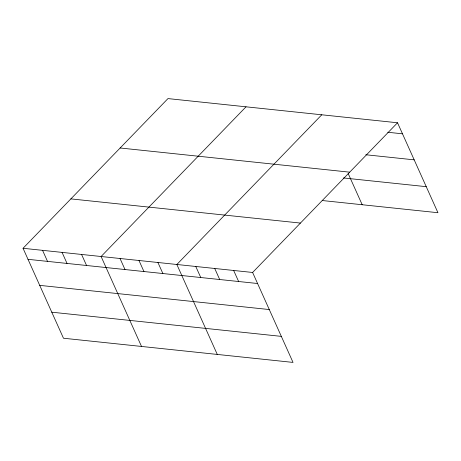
<?xml version="1.0" encoding="UTF-8"?>
<svg xmlns="http://www.w3.org/2000/svg" width="461" height="461" viewBox="0 0 461 461"><rect width="100%" height="100%" fill="white"/><g stroke="black" fill="none" stroke-linecap="round" stroke-linejoin="round"><path stroke-width="0.69" d="M23.05 248.283L252.611 272.468L293.029 362.409L63.474 338.23L23.05 248.283L167.971 98.591L397.526 122.77L437.95 212.717L322.216 200.523M246.018 106.814L101.103 256.506L141.521 346.453M321.772 114.789L176.857 264.487L217.275 354.428M252.611 272.468L397.526 122.77M387.759 132.261L402.488 133.811M365.792 154.752L414.191 159.852M120.148 147.987L349.703 172.172M343.48 177.958L426.246 186.676M70.873 198.887L300.434 223.072M28.012 259.324L257.572 283.509M39.715 285.365L269.276 309.55M51.77 312.189L281.331 336.374M348.199 173.584L362.196 204.736M233.669 270.474L238.631 281.515M214.734 268.481L219.695 279.522M195.792 266.487L200.754 277.522M157.916 262.493L162.877 273.534M138.98 260.5L143.941 271.541M120.039 258.506L125 269.541M81.585 254.455L86.547 265.49M62.074 252.398L67.035 263.438M42.562 250.34L47.523 261.381"/></g></svg>
